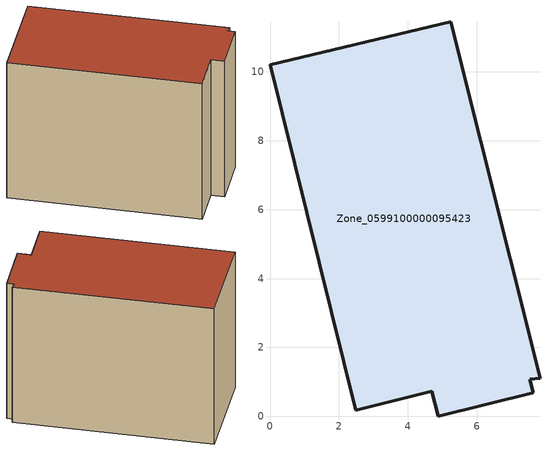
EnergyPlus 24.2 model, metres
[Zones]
Zone_0599100000095423
 floor ground (C_G): 0,10.2 5.25,11.46 7.83,1.1 7.54,1.07 7.63,0.69 4.88,0 4.7,0.73 2.49,0.18 z0
 wall outside (C_F): 5.25,11.46 0,10.2 2.49,0.18 4.7,0.73 4.88,0 7.63,0.69 7.54,1.07 7.83,1.1 5.25,11.46 z0:8.44
 roof outside (C_R): 7.83,1.1 5.25,11.46 0,10.2 2.49,0.18 4.7,0.73 4.88,0 7.63,0.69 7.54,1.07 z8.44
[BUILDING]
Pand.0599100000095423: North Axis=0; Terrain=City; Loads Convergence Tolerance Value=0.04; Temperature Convergence Tolerance Value=0.4; Solar Distribution=FullExterior; Maximum Number of Warmup Days=25; Minimum Number of Warmup Days=1
[Site:Location]
Rotterdam.The.Hague.AP_ZH_NLD Design_Conditions: Latitude=51.96; Longitude=4.45; Time Zone=1; Elevation=-4.5
[SITE:GROUNDTEMPERATURE:BUILDINGSURFACE]
18, 18, 18, 18, 18, 18, 18, 18, 18, 18, 18, 18
[MATERIAL] Thermal Absorptance=0.9; Solar Absorptance=0.7; Visible Absorptance=0.7
Name | Roughness | Thickness | Conductivity | Density | Specific Heat
G.TI.1975-1991 | MediumSmooth | 0.15 | 0.288461 | 540 | 1210
F.TI.1975-1991 | Rough | 0.3 | 0.230769 | 1920 | 840
R.TI.1975-1991 | MediumRough | 0.2 | 0.153846 | 1500 | 1000
[CONSTRUCTION]
C_G: G.TI.1975-1991
C_F: F.TI.1975-1991
C_R: R.TI.1975-1991
[ZONE]
Zone_0599100000095423: Type=1; Multiplier=1; Ceiling Height=Autocalculate; Volume=Autocalculate; Floor Area=autocalculate; Part of Total Floor Area=Yes
[ZONEINFILTRATION:DESIGNFLOWRATE]
Infil_Zone_0599100000095423: Zone or ZoneList or Space or SpaceList=Zone_0599100000095423; Schedule=AlwaysOn; Design Flow Rate Calculation Method=Flow/Area; Flow Rate per Floor Area=0.003; Constant Term Coefficient=1; Temperature Term Coefficient=0; Velocity Term Coefficient=0; Velocity Squared Term Coefficient=0
[HVACTEMPLATE:ZONE:IDEALLOADSAIRSYSTEM]
Zone_0599100000095423: Maximum Heating Supply Air Temperature=50; Minimum Cooling Supply Air Temperature=13; Maximum Heating Supply Air Humidity Ratio=0.0156; Minimum Cooling Supply Air Humidity Ratio=0.0077; Heating Limit=NoLimit; Cooling Limit=NoLimit; Dehumidification Control Type=ConstantSensibleHeatRatio; Cooling Sensible Heat Ratio=0.7; Dehumidification Setpoint=60; Humidification Control Type=None; Humidification Setpoint=30; Outdoor Air Method=None; Outdoor Air Flow Rate per Person=0.00944; Outdoor Air Flow Rate per Zone Floor Area=0; Outdoor Air Flow Rate per Zone=0; Demand Controlled Ventilation Type=None; Outdoor Air Economizer Type=NoEconomizer; Heat Recovery Type=None; Sensible Heat Recovery Effectiveness=0.7; Latent Heat Recovery Effectiveness=0.65
[ZONECONTROL:THERMOSTAT]
ThermostatControl_Zone_0599100000095423: Zone or ZoneList=Zone_0599100000095423; Control Type Schedule=DualSetpointControlType; Control 1=Thermostat_Zone_0599100000095423; Temperature Difference Between Cutout And Setpoint=0
[THERMOSTATSETPOINT:DUALSETPOINT]
Thermostat_Zone_0599100000095423: Heating Setpoint Temperature Schedule=HeatingSetpoint_Zone_0599100000095423; Cooling Setpoint Temperature Schedule=CoolingSetpoint_Zone_0599100000095423
[SCHEDULE:COMPACT]
HeatingSetpoint_Zone_0599100000095423: Through: 12/31, For: AllDays, Until: 24:00, 21
CoolingSetpoint_Zone_0599100000095423: Through: 12/31, For: AllDays, Until: 24:00, 24
DualSetpointControlType: Through: 12/31, For: AllDays, Until: 24:00, 4
AlwaysOn: Through: 12/31, For: AllDays, Until: 24:00, 1
